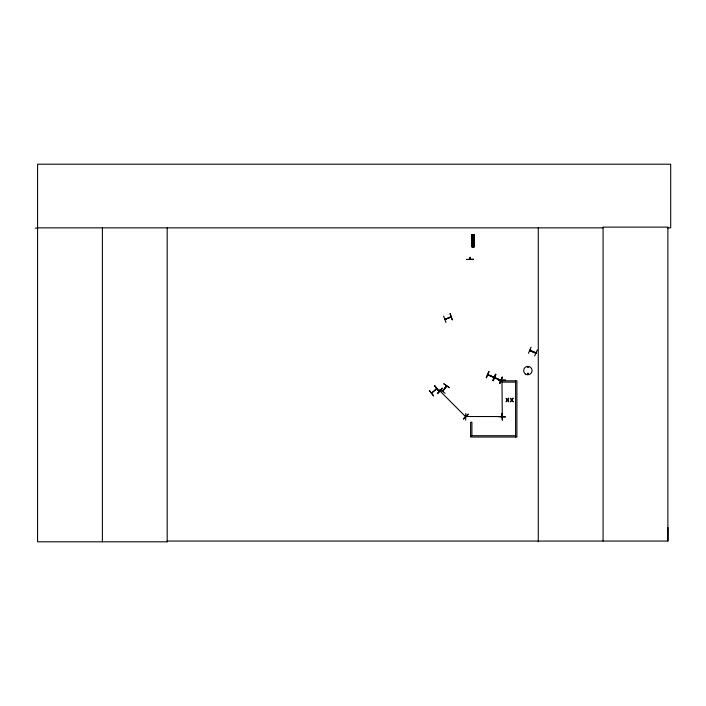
<?xml version="1.0" encoding="UTF-8"?>
<svg xmlns="http://www.w3.org/2000/svg" width="706" height="706" viewBox="0 0 706 706"><rect width="100%" height="100%" fill="white"/><g stroke="black" fill="none" stroke-linecap="round" stroke-linejoin="round"><path stroke-width="1.06" d="M667.399 227.853L670.7 227.853L670.7 164.198L37.577 164.198L37.577 541.802L167.287 541.802L167.198 541.061L667.885 541.061L667.982 527.408M440.182 390.806L440.72 391.336L440.014 390.974M465.325 415.896L465.739 416.311M450.446 317.223L451.143 316.95L444.824 319.43M501.966 381.125L502.01 380.419L502.319 381.019M528.229 367.182C527.444 365.752 527.567 368.417 528.194 366.996M527.47 373.739C529.191 372.539 527.073 375.345 527.77 373.35M528.459 373.898C526.729 371.471 527.973 376.28 528.3 373.306M446.624 386.094L442.574 391.451L446.421 385.847M501.975 380.56L502.284 416.399M451.055 316.738L445.009 319.403M450.357 317.003L451.108 317.047L444.921 319.474M486.16 377.666L488.852 371.48M486.425 377.781L489.082 371.577M493.3 377.18L494.085 377.26M487.855 374.851L494.006 377.207M493.053 380.622L495.683 374.409M495.374 377.816L494.712 377.825M500.21 380.216L500.889 380.181M502.213 377.207L499.557 383.411L502.257 377.225M499.513 383.384L502.487 377.322M499.857 383.534L502.169 377.189M528.423 353.327L531.124 347.14M530.374 350.617L529.879 350.114M535.369 352.832L536.048 352.797L529.985 350.158M534.671 356L537.372 349.823M446.554 386.12L442.627 391.265M446.624 386.023L442.609 391.336M443.836 383.87L449.404 387.691L443.889 383.799M445.107 393.33L439.714 389.271M432.196 392.81L431.843 393.11M436.149 388.927L436.661 388.582L431.595 392.827M436.758 388.838L431.816 393.083M501.189 416.593L502.01 416.54M501.26 416.593L501.94 416.399M442.23 388.247L437.729 393.286L442.203 388.221M437.694 393.26L442.441 388.459M463.312 418.87L468.087 414.095M463.524 419.073L468.263 414.272M429.416 390.497L433.546 395.845M433.528 395.863L429.38 390.533M494.023 377.233L487.917 374.577L488.384 375.107M535.898 353.035L529.818 350.379M500.704 380.384L494.571 377.728M443.589 316.129L445.936 322.457M465.951 416.514L501.851 416.558M440.279 390.815L440.729 391.292M440.473 391.451L440.023 391.062L465.413 416.469M505.505 380.296L498.754 380.437M498.754 380.093L505.496 380.049M465.792 413.328L465.739 420.079M498.754 416.655L505.505 416.893L498.754 416.566M502.337 420.07L501.966 413.328L502.301 420.07M35.3 228.117L37.577 228.109M37.577 227.853L603.083 227.853M471.776 234.613L474.379 234.604L474.37 246.791L471.776 246.809L471.784 234.613L471.935 246.809M471.952 235.857L474.203 235.857M471.952 236.678L474.203 236.678M471.952 237.913L474.203 237.913M471.952 239.016L474.203 239.016M471.952 240.252L474.203 240.252M471.952 245.556L474.203 245.556M471.582 245.909L474.573 245.909M471.582 245.997L474.573 245.997M469.808 258.731L470.373 258.731M515.592 382.114L502.098 382.114L502.098 380.808L516.907 380.808L516.907 437.032L470.611 437.032L470.611 422.223L471.917 422.223L471.917 435.717M470.611 435.717L515.592 435.717M529.703 350.414L535.942 353.088M529.632 350.573L535.872 353.247M494.756 377.551L500.819 380.119M487.74 374.877L493.979 377.551M494.544 377.798L500.783 380.472M502.248 380.41L502.284 381.143L502.284 380.552M434.614 386.05L438.964 391.203M450.199 313.57L452.317 319.986L449.969 313.667M667.885 541.061L667.885 227.12L603.083 227.12L603.083 541.061M538.272 227.853L538.272 541.802M515.592 380.808L515.592 437.032M474.22 234.604L474.203 246.791M474.079 234.604L474.026 246.791M473.885 234.604L473.929 246.791M473.788 234.604L473.761 246.791M473.602 234.604L473.585 246.791M473.417 246.791L472.738 246.791M472.57 234.613L472.561 246.809M472.517 234.613L472.129 246.809M471.952 234.613L471.979 246.809M470.187 258.775L470.187 259.314M469.993 258.775L469.993 259.314M167.19 227.853L167.19 541.802M102.388 227.853L102.388 541.802M472.588 239.502C473.205 241.417 474.079 238.151 472.588 239.502M495.409 374.286L492.709 380.472L493.309 380.728L495.956 374.524L495.365 374.268M508.338 398.281L507.473 399.675L506.078 398.281L507.182 400.055L506.043 401.838L507.446 400.417L508.858 401.838L507.738 400.037L508.849 398.281L508.338 398.281M512.715 398.281L511.85 399.675L510.456 398.281L511.559 400.055L510.42 401.838L511.824 400.417L513.236 401.838L512.115 400.037L513.227 398.281L512.715 398.281M434.825 385.864L438.929 391.23L434.799 385.882M470.417 257.372L469.764 257.372L469.764 258.775L470.417 258.775L470.417 257.372M473.461 259.314L466.719 259.455L473.461 259.314M525.767 374.233A4.21 4.21 0 0 0 532.077 370.588A4.21 4.21 0 0 0 525.767 366.943A4.21 4.21 0 0 0 525.767 374.233"/></g></svg>
